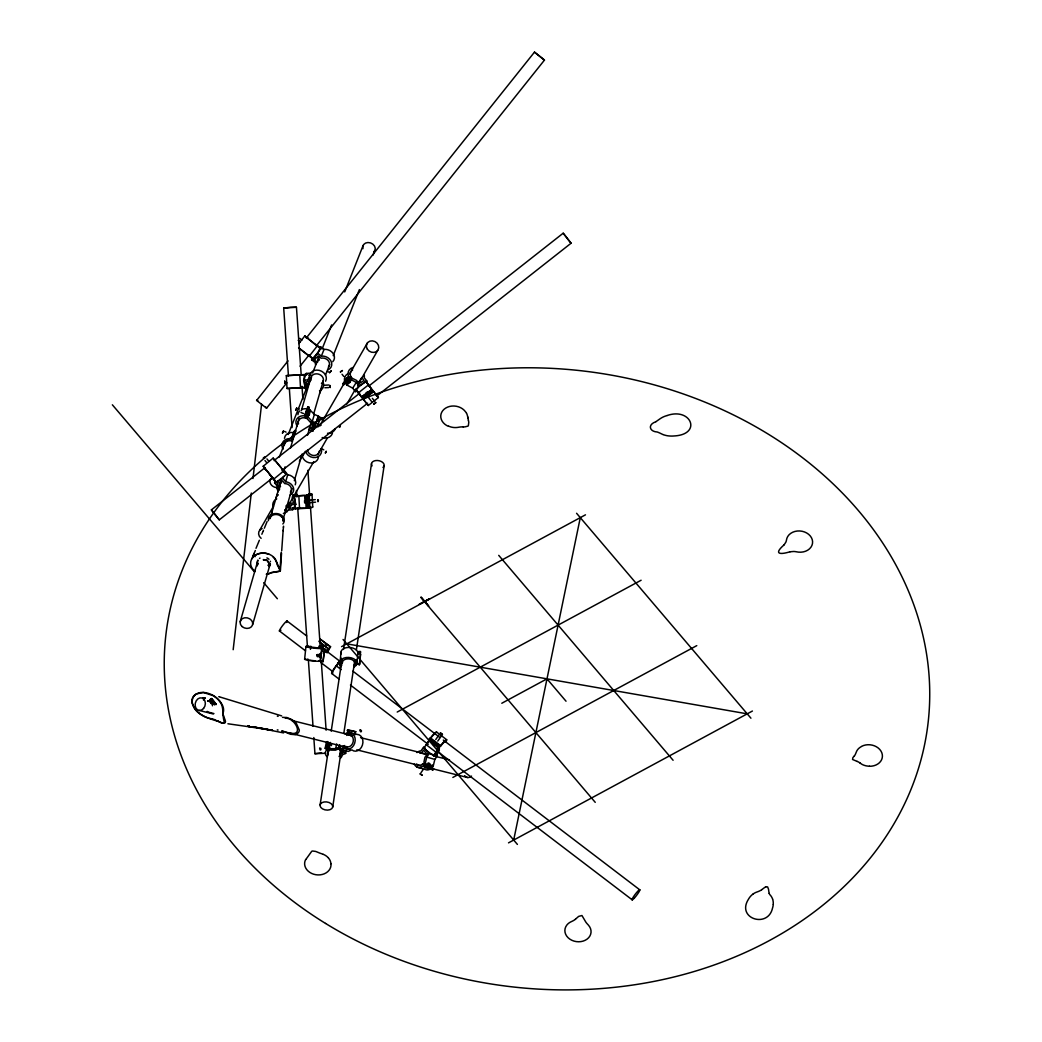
<?xml version="1.0" encoding="UTF-8"?>
<svg xmlns="http://www.w3.org/2000/svg" width="1042" height="1042" viewBox="0 0 1042 1042"><rect width="100%" height="100%" fill="white"/><g stroke="black" fill="none" stroke-linecap="round" stroke-linejoin="round"><path stroke-width="1.5" d="M437.366 755.841L429.265 753.509L426.764 757.091L425.162 763.63L433.251 765.948L434.853 759.41L437.366 755.841L434.944 753.236L436.715 754.577L438.395 752.194M326.914 645.337L325.534 643.735M367.279 391.961L365.69 393.316M266.648 574.168L267.117 574.09A12.986 10.498 6.6 0 0 271.415 572.631L278.813 571.576L280.428 570.274L281.548 553.055M281.692 550.801L283.15 530.274M279.946 571.159L281.21 552.286M282.929 521.104L283.007 520.01M308.276 338.363L304.772 335.993L317.211 346.035L309.279 356.156L298.611 347.924M340.122 662.126L340.981 652.136M340.968 658.01L340.109 668L341.529 665.356A8.505 5.34 4.9 0 1 346.1 657.541A8.505 5.34 4.9 0 1 357.106 663.116L356.872 664.145L357.901 653.347L360.545 654.037L359.698 664.028L359.295 664.77L354.788 663.038A6.187 3.881 4.9 0 0 348.302 658.87A6.187 3.881 4.9 0 0 342.453 662.79M341.529 665.356L342.01 659.651M353.746 667.297L356.338 665.239L356.82 659.534M359.295 664.77L360.545 654.037M283.111 530.756L283.476 526.874M304.629 659.286L305.931 646.548M310.438 649.348L310.763 646.157M319.412 657.554L319.933 653.829L321.626 653.347M322.304 651.471L322.812 648.124L320.988 647.447L322.017 647.095L319.308 646.756M323.046 661.566L324.635 648.736L323.046 661.566L320.337 661.227L321.652 648.489L324.349 648.84M283.424 527.343L283.554 526.158M255.329 550.528L252.581 557.21L254.066 553.393M211.656 698.544L215.955 704.027L214.756 704.666L210.419 699.56L211.656 698.544L216.319 704.548M214.756 704.666L210.458 699.182M233.174 649.7L251.304 493.048M252.985 478.512L261.581 404.218M288.009 360.871L256.632 400.454L266.557 408.217L286.876 382.753M266.583 408.19L265.541 406.836M534.468 52.139L544.471 60.097L534.494 52.113L306.27 338.012M225.359 721.859L225.346 722.002A2.318 1.876 6.6 0 1 224.525 723.161L222.05 723.122M288.452 375.915L283.698 308.106L290.353 307.234L296.449 307.208L301.203 375.029M325.625 753.249L314.945 753.718L313.811 737.554M320.115 804.919L328.321 750.422M331.213 731.197L341.841 660.68M343.521 649.453L371.525 463.547M332.711 807.068A6.395 4.064 8.6 0 0 323.945 801.988A6.395 4.064 8.6 0 0 322.564 808.905A6.395 4.064 8.6 0 0 332.711 807.068L341.164 750.969M343.821 733.347L354.918 659.625M356.364 650L384.133 465.696M192.158 699.638C191.415 713.262 208.153 718.446 218.143 721.338M328.438 742.073L326.875 749.927L325.169 748.26L326.433 741.982M325.169 748.26L326.172 747.843L327.422 741.552M328.985 743.089L327.722 749.367L326.641 750.084A8.505 5.653 11.3 0 0 327.058 756.752M339.314 745.681L338.689 748.82L335.459 750.175L330.561 750.11L329.155 748.729L330.418 742.438M328.048 754.942A6.187 4.116 11.3 0 1 328.582 751.126L329.767 747.622M329.155 748.729L335.706 748.638L336.644 743.91M335.706 748.638L339.249 747.14L339.718 744.822L340.591 749.445L348.315 751.373L351.857 749.888A8.505 6.682 -76 0 0 362.421 745.108A8.505 6.682 -76 0 0 356.885 734.363L348.875 732.487L348.38 729.882L347.39 730.299L348.249 734.871L350.828 735.509M339.054 756.557A6.187 4.116 11.3 0 0 339.77 754.082L340.721 749.367M339.77 754.082L342.779 752.832L344.029 746.541M340.513 758.068A8.505 5.653 11.3 0 0 342.115 754.929L345.67 753.431L346.178 750.839M192.184 699.495C196.313 687.381 213.688 692.839 219.615 700.992M513.693 840.047L580.29 517.64M357.732 654.155L357.953 653.126A8.505 5.34 4.9 0 0 348.223 647.434A8.505 5.34 4.9 0 0 341.294 653.816M281.21 480.766L278.162 491.759L276.898 488.19L277.224 486.119L274.606 482.811L275.101 481.091M240.207 621.631L257.869 560.661M270.112 518.447L280.988 480.935M283.698 471.544L285.065 466.855M290.497 448.099L299.106 418.389M301.372 410.574L310.881 377.738M274.606 482.811L283.059 478.434L283.619 476.494M284.74 472.638L285.091 471.414L287.709 474.722A8.505 7.007 16.2 0 1 295.264 484.817M290.197 494.989A8.505 7.007 16.2 0 0 293.349 487.487A8.505 7.007 16.2 0 0 285.677 481.743L287.709 474.722M297.204 426.061A8.505 7.007 16.2 0 1 296.996 418.741A8.505 7.007 16.2 0 1 304.551 415.823L307.911 406.797L309.083 407.292L307.051 414.299L305.332 417.959L304.498 417.751A6.187 5.093 16.2 0 0 298.494 423.977M304.889 415.901L307.911 406.797M305.332 417.959L309.083 407.292M314.84 424.068L310.216 422.114L307.09 418.61L309.93 409.871L314.345 414.455L318.539 416.175L312.808 431.075L308.614 429.356M307.09 418.61L309.93 409.871M252.659 624.51L270.321 563.54M283.007 519.763L292.073 488.49M294.339 480.675L302.037 454.104M307.481 435.335L311.558 421.268M313.824 413.453L323.333 380.617M316.507 423.182L312.313 421.463L314.345 414.455M309.305 427.741L311.675 428.705L313.303 423.104M312.808 431.075L318.761 416.722L322.955 418.441L325.208 417.673M256.723 565.181L257.765 563.396M223.235 712.467L223.209 712.533A12.843 10.368 6.6 0 0 223.574 710.553L223.587 710.071A14.705 11.879 6.6 0 0 223.379 708.013L223.209 707.323A18.274 14.757 6.6 0 0 222.259 704.861L221.451 703.441A23.08 18.652 6.6 0 0 219.745 701.149M356.651 660.706L355.791 661.436M323.932 420.486L320.115 418.923L318.018 424.602L320.376 425.579M309.018 414.716C307.989 417.751 310.62 411.434 309.214 414.247M294.769 430.515L291.278 438.877L294.769 430.515L295.928 431.062L291.617 441.026L290.796 440.779A6.187 5.288 21.2 0 0 284.271 445.312M291.617 441.026L292.828 437.914M294.456 434.267L292.528 439.255L290.939 438.786A8.505 7.268 21.2 0 0 283.255 441.521A8.505 7.268 21.2 0 0 283.111 449.128M305.566 389.122L303.613 380.148L306.283 373.414L310.646 373.179A8.505 7.034 21.6 0 1 321.704 371.291A8.505 7.034 21.6 0 1 325.599 381.216M315.557 364.674L315.14 362.512L311.597 359.79L312.248 358.135M318.748 359.099L317.406 362.46L314.189 359.985L315.257 357.289M311.597 359.79L317.836 353.394L320.506 346.66L324.036 349.383A8.505 7.034 21.6 0 1 333.062 353.381A8.505 7.034 21.6 0 1 332.763 361.678M303.613 380.148L307.989 379.913L310.646 373.179M306.661 386.335L307.559 384.081M279.295 457.021L285.234 442.003M288.217 434.501L310.216 378.975M312.6 372.971L319.139 356.455M322.121 348.953L331.63 324.935M344.72 291.916L363.15 245.391M309.878 380.851L307.208 387.585L305.97 381.867L309.669 381.672A6.187 5.119 21.6 0 1 310.594 380.317M328.256 369.741A8.505 7.034 21.6 0 0 331.017 361.144A8.505 7.034 21.6 0 0 321.379 356.117L324.036 349.383M325.482 375.146L329.637 364.635M333.206 355.635L359.386 289.585M373.062 255.069L374.846 250.562M319.725 393.212L321.861 387.832M256.019 548.3L259.354 540.264M261.855 534.233L262.962 531.55M263.235 530.886L263.509 530.209M264.342 528.203L267.13 521.508M212.464 705.786L212.268 702.49L210.263 701.071L207.775 700.862M436.715 754.577L433.85 756.036L423.716 748.312L429.317 740.146L439.45 747.869L435.439 754.2L439.385 750.24L436.858 748.312M433.85 756.036L439.45 747.869M325.664 452.28C324.322 455.458 327.227 448.881 325.885 452.059M321.301 645.727C323.632 642.354 324.622 649.361 321.444 646.73M311.675 428.705L314.033 423.677M317.237 418.962L318.539 416.175M202.969 698.296L203.281 697.671L204.427 699.312M294.391 434.11L293.219 434.553M305.788 859.546L311.714 851.314A2.605 2.11 6.6 0 1 312.613 851.014L315.635 851.431A21.726 17.558 6.6 0 1 317.029 851.965L319.803 853.111A27.86 22.507 6.6 0 0 320.428 853.333L322.199 853.932A21.622 17.467 6.6 0 1 322.942 854.206M332.997 672.832A8.505 1.172 -52.7 0 1 331.929 672.246A8.505 1.172 -52.7 0 1 336.136 665.76L340.812 659.742M259.64 530.287L273.408 506.334M299.354 461.228L302.597 455.601M319.62 425.996L345.553 380.903M349.604 373.857L367.435 342.857M284.909 510.749L286.459 508.053L285.99 505.969L289.611 503.351L293.531 502.986L292.177 496.917M288.061 506.034L313.681 461.762M317.732 454.716L327.462 437.796M346.908 403.983L355.009 389.89M358.253 384.251L377.712 350.425M283.359 513.446L286.993 511.843L291.5 504.732L295.811 504.341L293.688 494.807L293.154 495.745L294.521 496.135L303.6 495.393M288.4 510.124L292.711 509.733L295.811 504.341M427.949 742.347L429.317 740.146M318.031 417.933L318.761 416.722M318.67 421.333L320.115 418.923M342.974 383.69L346.582 377.986L348.666 376.709L343.756 384.68L342.974 383.69L345.058 382.414M343.756 384.68L347.403 382.44L350.998 376.735L350.594 376.019A6.187 5.275 32.3 0 1 352.652 369.988M356.794 390.815L355.426 391.649L352.678 388.145L346.752 384.967L350.359 379.262L352.079 378.207L356.559 380.408L359.047 383.599L357.614 385.879M350.281 381.059L352.079 378.207M352.678 388.145L356.286 382.44L350.359 379.262M358.148 383.261L361.743 377.556L364.075 380.525L359.047 383.599M355.426 391.649L359.021 385.944L366.901 381.112L364.153 377.608A8.505 7.255 32.3 0 0 364.322 375.328M366.276 382.101L366.901 381.112M438.825 735.17L435.751 739.559M445.208 742.138A6.187 0.847 -52.7 0 0 441.013 745.694L439.177 747.062L429.043 739.338L430.711 737.658A8.505 1.172 -52.7 0 1 436.533 732.591M423.716 748.312L424.915 747.7L423.508 747.296L420.994 750.878A8.505 6.434 -74 0 0 417.008 752.584M426.061 745.382L427.585 743.22M419.939 753.275A6.187 4.676 -74 0 1 421.424 753.197L423.547 750.162L427.22 754.121L424.928 757.378L423.886 762.262L425.162 763.63M437.77 741.083L441.704 735.509M420.916 772.799L423.26 769.465M424.784 767.589L432.873 769.908L433.589 768.905L423.26 765.935L424.784 767.589L425.501 766.573L422.818 763.695L422.27 764.268A6.187 4.676 -74 0 1 416.618 763.955M439.177 747.062L440.857 745.382A8.505 1.172 -52.7 0 1 445.781 740.028A8.505 1.172 -52.7 0 1 446.158 741.513M319.542 642.198L328.412 648.958L323.736 653.425M330.275 646.822L320.128 639.098L330.561 646.717L327.579 650.768A6.187 0.847 -52.7 0 1 326.941 652.383M327.097 652.904A8.505 1.172 -52.7 0 0 329.012 648.971L330.561 646.717M298.833 343.586L304.772 335.993M299.21 348.223L312.821 358.878L320.754 348.757L315.986 344.446M784.131 544.797L785.798 542.231A11.11 8.974 6.6 0 0 786.267 540.954L786.866 538.362A13.129 10.602 6.6 0 1 802.106 531.264A13.129 10.602 6.6 0 1 812.473 543.585A13.129 10.602 6.6 0 1 798.459 552.13L795.697 551.674A11.332 9.157 6.6 0 0 793.678 551.478L790.07 551.778M300.057 366.237L309.187 354.814M316.286 345.918L544.484 60.071M291.5 504.732L290.093 506.464L286.459 508.053M353.629 665.304L356.338 665.239M854.193 756.101L853.333 757.104A19.772 15.982 6.6 0 0 852.89 757.625L852.564 759.488L857.097 761.402M784.079 544.862C773.529 554.097 779.624 554.93 789.979 551.791M310.49 507.415L320.337 647.877L322.642 648.293M257.804 563.019L256.918 566.197M430.359 766.599L430.919 766.013L433.589 768.905M338.064 663.129L341.633 659.43M319.738 347.442L320.506 346.66M314.189 359.985L318.162 355.908L321.157 358.214A6.187 5.119 21.6 0 1 328.178 360.571A6.187 5.119 21.6 0 1 328.438 366.862M256.579 400.232L257.973 400.831M321.496 660.862L319.086 660.732M296.41 307.26L283.698 308.119M279.1 487.109L280.558 486.367M314.958 753.692L321.613 752.845M265.684 469.786L263.196 466.243L273.147 458.102L286.368 474.253L276.417 482.394L271.311 476.559M276.417 482.394L273.799 479.086L283.75 470.945M254.964 555.034L254.287 555.581L255.095 556.688M360.154 395.218L355.582 389.382L365.69 381.424L369.819 386.556M365.69 381.424L368.438 384.928L358.318 392.886L361.118 396.442M217.14 517.092L211.396 509.864L265.111 467.598M274.059 460.551L359.777 393.16M368.738 386.113L563.188 233.2L567.043 238.006M371.942 389.408L361.522 397.002L371.942 389.408L368.438 384.928M375.315 393.707L373.609 391.532L363.463 399.477L362.329 398.057L372.437 390.099L373.804 391.792M362.329 398.057L362.968 398.812L373.075 390.854M363.098 399.034L373.583 391.518M215.42 515.061L219.263 519.854L273.004 477.627M281.952 470.58L367.67 403.176M376.631 396.129L571.081 243.216L563.201 233.213M364.635 400.923L368.295 405.494L378.402 397.549L375.901 394.28M203.477 700.003L203.985 699.573M655.965 421.658L659.404 419.236A39.44 31.872 6.6 0 1 661.683 417.764L662.608 417.269A21.856 17.662 6.6 0 1 667.01 415.576M655.783 421.789C647.564 424.485 649.27 431.596 657.228 432A25.803 20.853 6.6 0 1 660.029 433.159L661.813 434.019A17.883 14.458 6.6 0 0 662.933 434.514M349.904 382.466L348.953 382.974L350.555 381.424M350.998 376.735L347.351 378.975L346.582 377.986M346.752 384.967L347.911 384.251M328.412 648.958L324.244 652.24M345.071 734.024L346.374 733.255L350.998 734.415M210.419 699.56L211.604 698.922M214.795 704.288L215.994 703.65M341.568 646.652L585.474 514.826M397.21 712.051L641.117 580.238M501.801 703.259L546.985 678.837L566.027 701.214M452.853 777.449L696.772 645.636M508.509 842.861L752.415 711.035M204.245 698.7L205.092 698.244M861.395 746.593L861.005 746.814A13.22 10.68 6.6 0 0 858.595 748.586L858.087 749.12A13.064 10.55 6.6 0 0 856.641 751.269L855.795 753.288A16.307 13.181 6.6 0 1 854.258 756.14M285.091 471.414L284.062 471.961L286.368 474.253M205.066 697.879L203.893 698.401M429.043 739.338L430.867 737.97A6.187 0.847 -52.7 0 1 435.139 733.868M765.662 886.937L767.589 886.885L768.488 889.126A33.084 26.727 6.6 0 1 768.579 889.712L768.84 891.574A23.875 19.29 6.6 0 0 769.061 892.825L769.243 893.437M347.39 730.299L356.103 731.81L348.38 729.882M344.798 745.525L341.802 746.775L344.889 747.544M340.591 749.445L344.134 747.948A8.505 6.682 -76 0 0 354.697 743.18A8.505 6.682 -76 0 0 349.161 732.435L348.875 732.487M304.524 500.642L304.655 502.999M319.92 647.056L318.982 647.369L320.493 647.89M667.193 415.511C691.211 407.057 702.477 434.631 673.783 435.986A22.65 18.3 6.6 0 1 667.245 435.725L666.437 435.556A17.636 14.249 6.6 0 1 663.22 434.618M202.916 698.374L204.779 698.127M348.249 734.871L348.94 734.727A6.187 4.858 -76 0 1 353.134 741.995A6.187 4.858 -76 0 1 346.048 746.528M286.316 375.654L299.783 374.977L300.513 387.832L295.55 388.132L287.032 388.497L286.316 375.654L307.025 374.456L304.16 374.755L304.876 387.598L306.218 387.468M287.032 388.497L306.283 387.39M282.499 717.352L286.758 717.495L291.46 719.397A19.772 15.982 6.6 0 1 296.41 723.5L299.288 729.986A7.385 5.965 6.6 0 1 298.898 731.927L297.439 733.633A5.171 4.168 6.6 0 1 296.358 734.232L296.006 734.349A6.317 5.106 6.6 0 1 294.834 734.636L290.484 734.271L286.589 732.643A19.629 15.851 6.6 0 1 285.873 732.226M263.431 559.567L267.208 560.192L269.083 563.123A3.764 3.035 6.6 0 1 268.25 565.103M263.379 559.945L267.169 560.57L269.044 563.501A3.764 3.035 6.6 0 1 268.211 565.467M309.917 508.249L309.057 507.988L308.367 495.224L309.227 495.471L309.917 508.249L307.195 507.91L306.504 495.145L308.679 495.184A8.505 0.951 -3.1 0 0 308.627 493.674M307.195 507.91L307.95 507.832M302.779 374.794L304.603 374.612M303.496 387.65L305.319 387.455M309.396 646.444L308.198 646.704L324.635 648.736M308.08 659.169L306.895 659.43L308.145 659.938M315.283 499.639L310.008 500.108M292.685 495.067L295.563 494.807A8.505 0.951 -3.1 0 1 296.827 494.481M297.504 494.885L293.857 495.21L295.928 495.81M306.504 495.145L309.227 495.471M310.151 502.648L315.57 502.166M291.942 507.962L295.212 508.913L306.153 508.288L305.462 495.523L304.746 495.315L305.085 501.697M305.462 495.523L298.833 495.758L299.523 508.522M321.366 655.692L319.79 654.298M324.622 385.24L328.751 385.006M308.64 375.133L311.102 375.003M328.855 387.559L324.87 387.754M304.29 508.17L294.547 507.988M301.346 374.729L302.649 374.69M302.063 387.585L303.378 387.533M207.736 701.24L210.224 701.448L212.763 703.832M463.221 426.894L463.742 426.894A23.888 19.303 6.6 0 0 464.836 426.881L467.845 426.165A2.41 1.954 6.6 0 0 468.353 425.696L468.77 422.362A29.645 23.953 6.6 0 0 468.653 421.593L468.405 420.278M463.091 426.894L462.101 426.894A14.627 11.827 6.6 0 0 459.796 427.064A20.736 16.75 6.6 0 0 459.353 427.129L458.102 427.337A16.867 13.637 6.6 0 1 457.099 427.481L456.578 427.52A13.624 11.006 6.6 0 1 453.791 427.494L453.478 427.467A13.989 11.306 6.6 0 1 450.352 426.803L448.607 426.152M213.949 713.588L208.66 712.194M315.231 660.862L309.604 660.224M319.477 660.98L323.333 661.475M227.924 723.773L251.799 727.16M250.197 726.938L251.096 727.069L249.481 726.834M248.778 726.73L272.444 730.325L269.188 729.765M270.998 730.09L269.644 729.869L272.574 730.364L259.393 727.902M271.246 730.142L269.93 729.895M346.752 643.839L747.231 713.848M270.516 730.012L271.988 730.273L270.673 730.038M285.274 718.277C294.704 717.13 304.733 736.642 289.95 733.021M266.96 729.348L268.432 729.621M260.904 728.202L263.196 728.632M257.113 727.459L253.31 726.73M260.148 728.058L261.685 728.358M248.556 725.792L249.325 725.948M247.801 725.727L249.351 726.04M253.245 726.821L257.127 727.603M258.69 727.915L283.58 732.917M306.921 408.894L306.582 408.803A8.505 7.007 16.2 0 0 301.698 409.545M291.89 720.478L352.769 735.704M360.571 737.645L427.689 754.421M435.504 756.375L449.545 759.892M199.126 710.423L213.18 713.939M281.861 731.106L347.416 747.492M356.781 749.836L420.786 765.831M433.264 768.944L467.611 777.527M344.134 747.948L350.307 749.498M306.53 410.743L307.364 410.952M277.328 716.167L278.11 716.362M277.289 729.869L278.071 730.064M281.926 731.041L284.245 731.627M357.054 663.337L359.698 664.028M421.424 753.197L425.462 754.356M426.764 757.091L434.853 759.41M422.818 763.695L430.919 766.013M417.1 767.146L425.201 769.478A8.505 6.434 -74 0 0 431.127 768.501L432.183 767.394L424.094 765.075L423.026 766.183A8.505 6.434 -74 0 1 414.312 764.177M305.436 508.079L306.153 508.288M293.688 432.651L294.938 433.016M218.768 696.642L219.51 696.864M220.253 697.098L281.666 715.893M297.973 408.568L299.275 409.102M305.879 413.817L307.051 414.299M300.956 412.502L303.548 413.57M317.224 423.755L321.04 425.318M315.465 425.644L318.266 426.79M321.236 448.62L323.775 449.818M284.779 431.531L286.055 432.13M292.359 436.754L293.505 437.301M217.661 721.012L222.311 722.979L224.434 722.223C221.79 715.372 224.655 707.01 219.341 700.979A24.839 20.072 6.6 0 0 212.985 695.574L203.372 692.474L196.117 694.024A10.602 8.57 6.6 0 0 192.483 698.101L192.119 703.246L195.01 709.172A24.734 19.98 6.6 0 0 202.2 715.372A20.045 16.203 6.6 0 0 208.843 718.238L210.784 718.589A17.454 14.106 6.6 0 1 213.962 719.397L219.667 722.106A21.882 17.675 6.6 0 0 222.037 723.148M210.067 699.521L213.61 701.787A19.603 15.838 6.6 0 1 215.355 703.415L215.85 703.975M307.898 416.878L312.313 421.463M328.959 648.945L318.826 641.221M309.122 411.603L310.177 412.202M207.163 711.386L207.892 711.803M307.898 338.259L306.543 337.426L320.754 348.757M331.512 745.616L330.614 743.701L331.838 743.858M429.043 763.135L430.046 764.203L427.975 763.031M860.236 763.174L861.617 764.125A12.439 10.055 6.6 0 0 865.029 765.557L865.55 765.701A12.986 10.485 6.6 0 0 869.367 766.17M860.366 763.265L859.702 762.77A10.068 8.141 6.6 0 0 857.097 761.389M436.533 731.992L446.666 739.716M287.006 620.967L306.648 635.933M319.295 645.571L340.226 661.527M352.873 671.165L439.411 737.124M443.293 740.067L639.879 889.907M318.93 647.069L321.47 648.997M337.556 663.116L340.343 665.239M336.136 665.76L341.216 669.615M430.502 737.944L440.636 745.668M429.747 738.322L440.505 746.385M428.679 740.458L438.825 748.182M279.399 630.944L305.501 650.833M320.728 662.438L332.632 671.504M350.438 685.076L428.21 744.353M436.976 751.035L632.273 899.884M426.23 744.73L436.364 752.454M331.656 673.445L339.262 679.241M299.744 338.35L301.933 340.031M317.836 353.394L321.379 356.117M298.168 340.356L300.356 342.037M309.24 355.478L312.821 358.878M327.37 371.212L328.477 372.059M263.196 466.243L273.799 479.086M281.77 517.001L279.816 515.477A6.929 5.601 6.6 0 0 276.039 514.527A6.656 5.379 6.6 0 0 272.379 515.373A6.617 5.34 6.6 0 0 270.021 517.822A6.838 5.536 6.6 0 0 269.696 518.812M378.402 397.549L374.742 392.964M339.249 747.14L345.67 753.431M338.689 748.82L342.779 752.832M326.172 747.843L329.142 750.761M282.851 470.437L284.622 472.208L282.095 468.913M265.007 468.913L264.264 468.184L265.007 469.108M272.9 478.578L274.671 480.349L264.681 468.053L265.853 469.825M571.081 243.229L567.226 238.41M211.396 509.864L215.512 515.022M423.508 747.296L429.265 753.509M432.404 765.036L433.251 765.948M431.349 768.267L432.873 769.908M576.578 513.276L750.93 718.198M498.727 555.347L673.093 760.269M420.89 597.418L595.242 802.34M343.052 639.488L517.405 844.411M112.354 404.804L254.248 571.563M263.704 582.686L277.367 598.746M367.149 383.261L368.021 384.303M355.582 389.382L358.787 393.342M357.028 391.206L357.914 392.248M269.344 474.188L270.516 475.556M366.823 403.645L365.664 402.225M375.784 394.267L376.93 395.7L375.849 394.241M363.502 399.49L365.195 401.665M283.059 478.434L285.677 481.743M266.96 458.91L268.589 460.968M264.981 460.525L266.609 462.583M277.237 494.168L277.967 495.093M362.968 398.812L363.684 399.75M372.437 390.099L373.218 391.089M372.385 398.344L374.938 401.587M368.673 397.757L372.072 402.095M356.286 382.44L359.021 385.944M360.519 395.713L361.821 397.354M342.05 374.247L343.756 376.423M371.226 388.497L369.649 386.452M217.374 517.405L219.263 519.854M318.136 346.204L318.904 347.207M310.203 356.325L310.985 357.328M281.405 467.962L274.632 459.913L275.049 460.668M367.018 403.827L368.295 405.494M273.785 459.209L273.147 458.102M318.227 357.94L319.412 360.076M346.999 381.711L347.403 382.44M223.587 716.036L224.864 719.397A9.417 7.62 6.6 0 1 225.45 721.859M280.428 570.274L276.273 561.508M350.62 735.73L349.63 734.349L349.083 735.352M292.346 508.079L292.711 509.733M289.09 502.309L290.431 508.379M306.283 373.414L306.53 374.508M467.702 416.787L467.936 417.894M468.366 420.134L467.962 418.05M355.101 732.226L355.556 734.623M346.374 733.255L346.778 735.418M281.223 481.13L281.509 482.824M279.477 489.831L279.517 486.614L277.133 483.592L282.525 480.805L284.74 483.605A6.187 5.093 16.2 0 1 290.562 486.627A6.187 5.093 16.2 0 1 290.366 492.137M285.69 509.108L285.521 510.906L285 509.72M330.913 863.753L330.744 862.555A13.22 10.68 6.6 0 0 328.477 858.009M301.998 386.322L302.909 399.242M307.885 470.281L309.695 496.109M320.793 654.337L321.027 657.567M321.249 660.797L326.12 730.221M289.363 388.822L292.073 427.572M296.488 490.535L296.944 496.995M297.738 508.301L307.468 647.147M308.38 660.068L313.017 726.261M312.04 494.247L312.73 507.011M308.015 495.588L308.706 508.353M307.221 495.354L307.911 508.118L309.37 507.962A8.505 0.951 -3.1 0 0 312.313 506.751M294.521 496.135L295.212 508.913M223.639 716.023A9.065 7.32 6.6 0 1 222.975 712.624M575.458 919.187A24.227 19.577 6.6 0 0 575.874 918.836L577.763 917.168A24.435 19.746 6.6 0 1 578.714 916.374L581.944 915.527L585.135 920.92A16.333 13.194 6.6 0 0 586.946 923.525L588.43 925.153A13.142 10.615 6.6 0 1 587.089 939.129A13.142 10.615 6.6 0 1 569.766 939.089A13.142 10.615 6.6 0 1 566.809 925.101L567.213 924.619A12.986 10.498 6.6 0 1 570.651 921.975L571.771 921.428A21.022 16.985 6.6 0 0 575.471 919.265M266.27 574.233A13.09 10.576 6.6 0 0 271.337 572.631L280.259 570.925L278.084 566.34A10.876 8.779 6.6 0 1 277.003 563.956L276.521 561.885A13.09 10.576 6.6 0 0 256.892 554.409A13.09 10.576 6.6 0 0 255.303 571.537M323.294 854.349A13.038 10.537 6.6 0 1 328.243 857.748M330.965 863.753A13.233 10.694 6.6 0 1 315.765 874.707A13.233 10.694 6.6 0 1 305.671 859.507M773.229 904.651A23.992 19.394 6.6 0 1 772.513 908.103C768.045 928.696 736.121 918.627 748.43 899.298A22.507 18.183 6.6 0 1 750.592 896.25L751.022 895.794A18.782 15.174 6.6 0 1 752.897 894.14M772.656 899.207A19.551 15.799 6.6 0 1 773.216 904.274M772.552 899.025A14.145 11.436 6.6 0 0 770.546 895.443L770.272 895.156A6.773 5.484 6.6 0 1 769.204 893.45M765.636 886.898A15.851 12.817 6.6 0 0 763.734 888.188L762.249 889.282A29.957 24.2 6.6 0 1 761.715 889.673M761.663 889.751A17.909 14.471 6.6 0 1 757.716 891.731L756.648 892.121A18.964 15.33 6.6 0 0 755.971 892.382L755.671 892.512A15.226 12.309 6.6 0 0 753.092 894.01M466.412 413.088A13.259 10.72 6.6 0 0 465.357 411.577A13.325 10.759 6.6 0 0 444.1 409.245A13.325 10.759 6.6 0 0 448.477 426.373M466.569 413.257A20.241 16.359 6.6 0 1 467.676 416.8M861.669 746.319A13.285 10.733 6.6 0 1 881.766 752.663A13.285 10.733 6.6 0 1 869.562 766.274M270.412 564.334A6.721 5.431 6.6 0 1 268.849 566.574M257.817 564.66A6.721 5.431 6.6 0 1 257.908 560.049M259.497 558.421A6.721 5.431 6.6 0 1 260.005 558.108M266.882 557.9A6.721 5.431 6.6 0 1 268.979 559.293M270.295 561.208A6.721 5.431 6.6 0 1 270.477 561.729M251.773 558.733A12.999 10.498 6.6 0 1 261.594 553.159A13.312 10.759 6.6 0 1 269.057 554.305M273.017 556.858A12.999 10.498 6.6 0 1 276.065 561.469M254.808 571.224A13.22 10.68 6.6 0 1 253.909 570.456M282.864 523.996A7.997 6.46 6.6 0 0 283.098 516.858A7.997 6.46 6.6 0 0 275.088 513.576A7.88 6.369 6.6 0 0 270.907 514.956A7.997 6.46 6.6 0 0 268.445 520.687M281.978 516.949A6.838 5.536 6.6 0 1 283.268 520.036M322.72 381.528A8.505 7.034 21.6 0 1 319.529 390.763M307.989 379.913A8.505 7.034 21.6 0 1 311.61 377.23M272.913 506.646A8.505 7.45 29.9 0 1 276.729 498.897M275.87 498.962A8.505 7.45 29.9 0 1 277.888 494.807M310.021 506.92A6.187 0.69 -3.1 0 1 309.318 507.597M309.331 494.155A6.187 0.69 -3.1 0 1 307.26 495.054M318.5 456.67A8.505 7.45 29.9 0 1 311.193 463A8.505 7.45 29.9 0 1 302.362 456.643L305.462 451.251A8.505 7.45 29.9 0 0 315.57 457.516A8.505 7.45 29.9 0 0 321.379 448.855M319.347 451.069A6.187 5.418 29.9 0 1 313.538 455.484A6.187 5.418 29.9 0 1 307.429 450.105M284.453 438.317A8.505 7.268 21.2 0 1 293.349 432.547M353.147 367.461A8.505 7.255 32.3 0 0 348.497 376.409L349.265 377.803L345.657 383.508L344.902 382.114A8.505 7.255 32.3 0 1 347.442 374.026M308.614 646.092A8.505 0.873 5.9 0 0 308.927 647.434A8.505 0.873 5.9 0 0 321.509 648.515L322.16 648.424L320.194 661.253A8.505 0.873 5.9 0 1 308.719 660.367A8.505 0.873 5.9 0 1 305.658 658.87M333.206 670.905A6.187 0.847 -52.7 0 1 336.866 665.356M297.947 414.677A8.505 7.007 16.2 0 1 299.757 410.887M332.424 433.472A8.505 7.646 30.9 0 1 322.186 437.562M335.329 428.64A8.505 7.646 30.9 0 1 327.54 433.277M362.955 248.686A6.395 5.288 21.6 0 1 370.483 242.89A6.395 5.288 21.6 0 1 373.622 252.138M277.823 487.526A6.395 5.288 21.6 0 1 270.751 484.139A6.395 5.288 21.6 0 1 271.91 477.718M372.098 465.878A6.395 4.064 8.6 0 1 374.182 460.942A6.395 4.064 8.6 0 1 382.349 462.153A6.395 4.064 8.6 0 1 382.974 467.48M471.544 776.095A6.395 5.028 -76 0 1 464.667 775.639M261.112 538.336A6.395 5.601 29.9 0 1 262.128 528.568M280.923 630.202A6.395 0.873 -52.7 0 1 280.116 629.251A6.395 0.873 -52.7 0 1 285.456 622.217A6.395 0.873 -52.7 0 1 286.758 622.491M311.011 380.017A6.395 5.262 16.2 0 1 314.489 374.104A6.395 5.262 16.2 0 1 322.343 376.657A6.395 5.262 16.2 0 1 321.47 383.43M317.693 500.095C318.031 504.745 319.034 498.063 317.693 500.095M319.634 748.299C320.246 752.832 322.382 747.205 319.634 748.299M373.778 404.127L375.784 402.681L373.778 404.127M329.832 385.462L330.275 387.468L329.832 385.462M271.675 509.981L272.157 512.117L271.675 509.981M210.393 702.334L211.292 703.611L210.393 702.334M284.713 381.164L285.091 383.3L284.713 381.164M295.772 410.17L296.709 408.06L295.772 410.17M329.598 372.658L331.148 370.913L329.598 372.658M360.115 729.973C360.011 734.245 363.28 730.025 360.115 729.973M339.497 427.35L340.395 425.305L339.497 427.35M316.729 654.91C317.107 659.977 321.118 652.553 316.729 654.91M282.473 433.068L283.515 430.945L282.473 433.068M358.722 651.563C359.295 655.809 362.929 650.208 358.722 651.563M263.418 457.998C264.603 459.769 266.374 454.664 263.418 457.998M340.421 371.903L342.388 370.561L340.421 371.903M432.651 743.988L434.657 745.525L432.651 743.988M440.427 732.904L442.433 734.441L440.427 732.904M422.27 775.287L420.147 773.906L422.27 775.287M421.15 597.274L428.575 605.988L421.15 597.274M429.604 598.746L419.223 604.36L429.604 598.746M325.547 923.433A383.625 309.969 6.6 0 0 928.07 722.992A383.625 309.969 6.6 0 0 387.35 390.112A383.625 309.969 6.6 0 0 325.547 923.433M203.555 708.469A6.395 5.028 -76 0 0 201.979 697.984A6.395 5.028 -76 0 0 195.206 705.968A6.395 5.028 -76 0 0 203.555 708.469M367.305 349.135A6.395 5.601 29.9 0 0 378.051 349.943A6.395 5.601 29.9 0 0 372.359 340.851A6.395 5.601 29.9 0 0 367.305 349.135M634.409 898.009A6.395 0.873 -52.7 0 0 639.853 889.738A6.395 0.873 -52.7 0 0 633.562 896.615A6.395 0.873 -52.7 0 0 634.409 898.009M242.07 626.542A6.395 5.262 16.2 0 0 252.568 624.874A6.395 5.262 16.2 0 0 244.662 617.802A6.395 5.262 16.2 0 0 242.07 626.542"/></g></svg>
